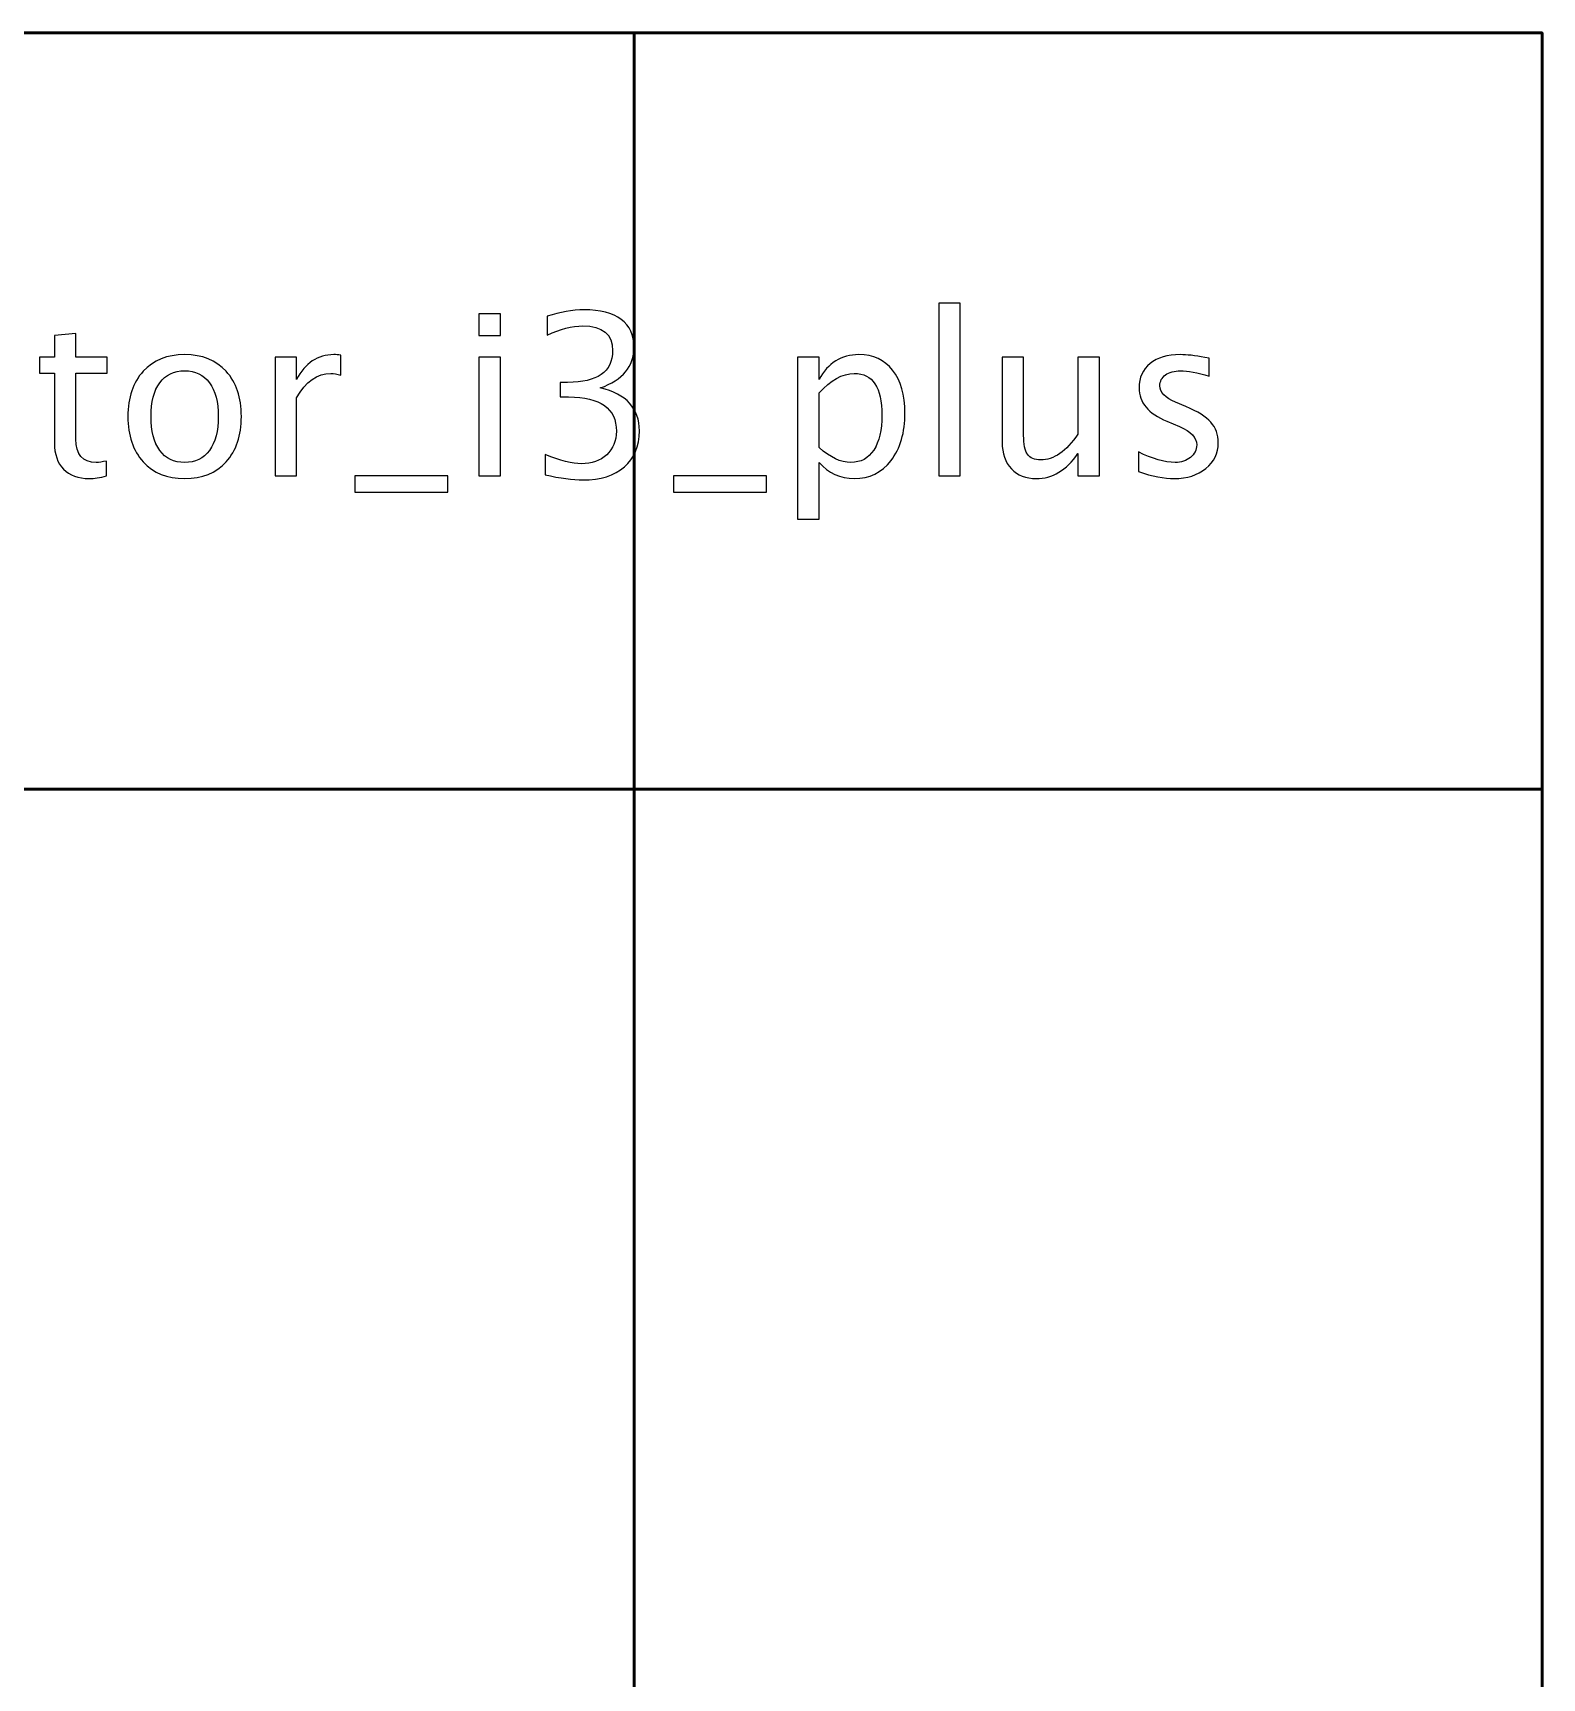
# Model space of a CAD drawing. Header units: centimetres. Extents: x -42 to 42, y -79 to 44.
# Drawn here: x 10.28 to 20.25, y -46.38 to -35.5 of the extents above; entities that cross this region are included whole.
import ezdxf

# ---------------------------------------------------------------- set-up
doc = ezdxf.new("R2010")
doc.units = ezdxf.units.CM
doc.header["$MEASUREMENT"] = 0
doc.layers.add('Layer 1', color=7, linetype='Continuous')

msp = doc.modelspace()

# ---------------------------------------------------------------- linework, layer by layer
at = {"layer": 'Layer 1', "color": 3, "lineweight": 53}
for points in [[(-20.25, -40.5), (20.25, -40.5), (20.25, -35.5), (-20.25, -35.5), (-20.25, -40.5)], [(14.25, -79), (20.25, -79), (20.25, -35.5), (14.25, -35.5), (14.25, -79)]]:
    msp.add_lwpolyline(points, close=True, dxfattribs=at)
at = {"layer": 'Layer 1'}
for points, knots in [([(16.2624, -38.42821), (16.2624, -38.42821), (16.2624, -37.28584), (16.2624, -37.28584), (16.2624, -37.28584), (16.2624, -37.28584), (16.40464, -37.28584), (16.40464, -37.28584), (16.40464, -37.28584), (16.40464, -37.28584), (16.40464, -38.42821), (16.40464, -38.42821), (16.40464, -38.42821), (16.40464, -38.42821), (16.2624, -38.42821), (16.2624, -38.42821)], [0, 0, 0, 0, 0.2, 0.2, 0.2, 0.2, 0.4, 0.4, 0.4, 0.4, 0.6, 0.6, 0.6, 0.6, 1, 1, 1, 1]), ([(13.224, -37.4992), (13.224, -37.4992), (13.224, -37.35696), (13.224, -37.35696), (13.224, -37.35696), (13.224, -37.35696), (13.36624, -37.35696), (13.36624, -37.35696), (13.36624, -37.35696), (13.36624, -37.35696), (13.36624, -37.4992), (13.36624, -37.4992), (13.36624, -37.4992), (13.36624, -37.4992), (13.224, -37.4992), (13.224, -37.4992)], [0, 0, 0, 0, 0.2, 0.2, 0.2, 0.2, 0.4, 0.4, 0.4, 0.4, 0.6, 0.6, 0.6, 0.6, 1, 1, 1, 1]), ([(13.66109, -38.4208), (13.66109, -38.4208), (13.66109, -38.28745), (13.66109, -38.28745), (13.66109, -38.28745), (13.76283, -38.32795), (13.84259, -38.3482), (13.90112, -38.3482), (13.90112, -38.3482), (13.97002, -38.3482), (14.02558, -38.32844), (14.0683, -38.28869), (14.0683, -38.28869), (14.11102, -38.24893), (14.13226, -38.19707), (14.13226, -38.13336), (14.13226, -38.13336), (14.13226, -37.98223), (14.02706, -37.90666), (13.81667, -37.90666), (13.81667, -37.90666), (13.81667, -37.90666), (13.76036, -37.90666), (13.76036, -37.90666), (13.76036, -37.90666), (13.76036, -37.90666), (13.76036, -37.81109), (13.76036, -37.81109), (13.76036, -37.81109), (13.76036, -37.81109), (13.81025, -37.81035), (13.81025, -37.81035), (13.81025, -37.81035), (14.00805, -37.81035), (14.10707, -37.74072), (14.10707, -37.60119), (14.10707, -37.60119), (14.10707, -37.49179), (14.04139, -37.43697), (13.91026, -37.43697), (13.91026, -37.43697), (13.83988, -37.43697), (13.76184, -37.45722), (13.67591, -37.49772), (13.67591, -37.49772), (13.67591, -37.49772), (13.67591, -37.37326), (13.67591, -37.37326), (13.67591, -37.37326), (13.76012, -37.34462), (13.84136, -37.33029), (13.91939, -37.33029), (13.91939, -37.33029), (14.02558, -37.33029), (14.10732, -37.35153), (14.16412, -37.394), (14.16412, -37.394), (14.22091, -37.43623), (14.24931, -37.49772), (14.24931, -37.57823), (14.24931, -37.57823), (14.24931, -37.70392), (14.17498, -37.79356), (14.02608, -37.8469), (14.02608, -37.8469), (14.19869, -37.88715), (14.28487, -37.98173), (14.28487, -38.13114), (14.28487, -38.13114), (14.28487, -38.23189), (14.25154, -38.31116), (14.18511, -38.3687), (14.18511, -38.3687), (14.11868, -38.42623), (14.02731, -38.45488), (13.91125, -38.45488), (13.91125, -38.45488), (13.84506, -38.45488), (13.76184, -38.44352), (13.66109, -38.4208)], [0, 0, 0, 0, 0.04761905, 0.04761905, 0.04761905, 0.04761905, 0.0952381, 0.0952381, 0.0952381, 0.0952381, 0.14285714, 0.14285714, 0.14285714, 0.14285714, 0.19047619, 0.19047619, 0.19047619, 0.19047619, 0.23809524, 0.23809524, 0.23809524, 0.23809524, 0.28571429, 0.28571429, 0.28571429, 0.28571429, 0.33333333, 0.33333333, 0.33333333, 0.33333333, 0.38095238, 0.38095238, 0.38095238, 0.38095238, 0.42857143, 0.42857143, 0.42857143, 0.42857143, 0.47619048, 0.47619048, 0.47619048, 0.47619048, 0.52380952, 0.52380952, 0.52380952, 0.52380952, 0.57142857, 0.57142857, 0.57142857, 0.57142857, 0.61904762, 0.61904762, 0.61904762, 0.61904762, 0.66666667, 0.66666667, 0.66666667, 0.66666667, 0.71428571, 0.71428571, 0.71428571, 0.71428571, 0.76190476, 0.76190476, 0.76190476, 0.76190476, 0.80952381, 0.80952381, 0.80952381, 0.80952381, 0.85714286, 0.85714286, 0.85714286, 0.85714286, 0.9047619, 0.9047619, 0.9047619, 0.9047619, 1, 1, 1, 1]), ([(10.7637, -38.42796), (10.71974, -38.44006), (10.68146, -38.44599), (10.64911, -38.44599), (10.64911, -38.44599), (10.57651, -38.44599), (10.51996, -38.42525), (10.47946, -38.38376), (10.47946, -38.38376), (10.43872, -38.34227), (10.41847, -38.28473), (10.41847, -38.2109), (10.41847, -38.2109), (10.41847, -38.2109), (10.41847, -37.74961), (10.41847, -37.74961), (10.41847, -37.74961), (10.41847, -37.74961), (10.32018, -37.74961), (10.32018, -37.74961), (10.32018, -37.74961), (10.32018, -37.74961), (10.32018, -37.64292), (10.32018, -37.64292), (10.32018, -37.64292), (10.32018, -37.64292), (10.41847, -37.64292), (10.41847, -37.64292), (10.41847, -37.64292), (10.41847, -37.64292), (10.41847, -37.50093), (10.41847, -37.50093), (10.41847, -37.50093), (10.41847, -37.50093), (10.56071, -37.48735), (10.56071, -37.48735), (10.56071, -37.48735), (10.56071, -37.48735), (10.56071, -37.64292), (10.56071, -37.64292), (10.56071, -37.64292), (10.56071, -37.64292), (10.76666, -37.64292), (10.76666, -37.64292), (10.76666, -37.64292), (10.76666, -37.64292), (10.76666, -37.74961), (10.76666, -37.74961), (10.76666, -37.74961), (10.76666, -37.74961), (10.56071, -37.74961), (10.56071, -37.74961), (10.56071, -37.74961), (10.56071, -37.74961), (10.56071, -38.18522), (10.56071, -38.18522), (10.56071, -38.18522), (10.56071, -38.28795), (10.6054, -38.33931), (10.69455, -38.33931), (10.69455, -38.33931), (10.71357, -38.33931), (10.73653, -38.3361), (10.7637, -38.32993), (10.7637, -38.32993), (10.7637, -38.32993), (10.7637, -38.42796), (10.7637, -38.42796)], [0, 0, 0, 0, 0.05555556, 0.05555556, 0.05555556, 0.05555556, 0.11111111, 0.11111111, 0.11111111, 0.11111111, 0.16666667, 0.16666667, 0.16666667, 0.16666667, 0.22222222, 0.22222222, 0.22222222, 0.22222222, 0.27777778, 0.27777778, 0.27777778, 0.27777778, 0.33333333, 0.33333333, 0.33333333, 0.33333333, 0.38888889, 0.38888889, 0.38888889, 0.38888889, 0.44444444, 0.44444444, 0.44444444, 0.44444444, 0.5, 0.5, 0.5, 0.5, 0.55555556, 0.55555556, 0.55555556, 0.55555556, 0.61111111, 0.61111111, 0.61111111, 0.61111111, 0.66666667, 0.66666667, 0.66666667, 0.66666667, 0.72222222, 0.72222222, 0.72222222, 0.72222222, 0.77777778, 0.77777778, 0.77777778, 0.77777778, 0.83333333, 0.83333333, 0.83333333, 0.83333333, 0.88888889, 0.88888889, 0.88888889, 0.88888889, 1, 1, 1, 1]), ([(11.27931, -38.44599), (11.16399, -38.44599), (11.07262, -38.4092), (11.00545, -38.33561), (11.00545, -38.33561), (10.93803, -38.26202), (10.90445, -38.162), (10.90445, -38.03581), (10.90445, -38.03581), (10.90445, -37.90987), (10.93803, -37.81011), (11.00545, -37.73676), (11.00545, -37.73676), (11.07262, -37.66342), (11.16399, -37.62663), (11.27931, -37.62663), (11.27931, -37.62663), (11.39464, -37.62663), (11.48601, -37.66342), (11.55317, -37.73676), (11.55317, -37.73676), (11.62059, -37.81011), (11.65418, -37.90987), (11.65418, -38.03581), (11.65418, -38.03581), (11.65418, -38.162), (11.62059, -38.26202), (11.55317, -38.33561), (11.55317, -38.33561), (11.48601, -38.4092), (11.39464, -38.44599), (11.27931, -38.44599)], [0, 0, 0, 0, 0.11111111, 0.11111111, 0.11111111, 0.11111111, 0.22222222, 0.22222222, 0.22222222, 0.22222222, 0.33333333, 0.33333333, 0.33333333, 0.33333333, 0.44444444, 0.44444444, 0.44444444, 0.44444444, 0.55555556, 0.55555556, 0.55555556, 0.55555556, 0.66666667, 0.66666667, 0.66666667, 0.66666667, 0.77777778, 0.77777778, 0.77777778, 0.77777778, 1, 1, 1, 1]), ([(11.87692, -38.42821), (11.87692, -38.42821), (11.87692, -37.64292), (11.87692, -37.64292), (11.87692, -37.64292), (11.87692, -37.64292), (12.01916, -37.64292), (12.01916, -37.64292), (12.01916, -37.64292), (12.01916, -37.64292), (12.01916, -37.79134), (12.01916, -37.79134), (12.01916, -37.79134), (12.07571, -37.68145), (12.1577, -37.62663), (12.26536, -37.62663), (12.26536, -37.62663), (12.27993, -37.62663), (12.29525, -37.62786), (12.31105, -37.63033), (12.31105, -37.63033), (12.31105, -37.63033), (12.31105, -37.76343), (12.31105, -37.76343), (12.31105, -37.76343), (12.28636, -37.75528), (12.26462, -37.75109), (12.24586, -37.75109), (12.24586, -37.75109), (12.15547, -37.75109), (12.07991, -37.80443), (12.01916, -37.91135), (12.01916, -37.91135), (12.01916, -37.91135), (12.01916, -38.42821), (12.01916, -38.42821), (12.01916, -38.42821), (12.01916, -38.42821), (11.87692, -38.42821), (11.87692, -38.42821)], [0, 0, 0, 0, 0.09090909, 0.09090909, 0.09090909, 0.09090909, 0.18181818, 0.18181818, 0.18181818, 0.18181818, 0.27272727, 0.27272727, 0.27272727, 0.27272727, 0.36363636, 0.36363636, 0.36363636, 0.36363636, 0.45454545, 0.45454545, 0.45454545, 0.45454545, 0.54545455, 0.54545455, 0.54545455, 0.54545455, 0.63636364, 0.63636364, 0.63636364, 0.63636364, 0.72727273, 0.72727273, 0.72727273, 0.72727273, 0.81818182, 0.81818182, 0.81818182, 0.81818182, 1, 1, 1, 1]), ([(15.32994, -38.71417), (15.32994, -38.71417), (15.32994, -37.64292), (15.32994, -37.64292), (15.32994, -37.64292), (15.32994, -37.64292), (15.47218, -37.64292), (15.47218, -37.64292), (15.47218, -37.64292), (15.47218, -37.64292), (15.47218, -37.79134), (15.47218, -37.79134), (15.47218, -37.79134), (15.53046, -37.68145), (15.61813, -37.62663), (15.73493, -37.62663), (15.73493, -37.62663), (15.82951, -37.62663), (15.90384, -37.66095), (15.95817, -37.72985), (15.95817, -37.72985), (16.0125, -37.79875), (16.03966, -37.89283), (16.03966, -38.01211), (16.03966, -38.01211), (16.03966, -38.142), (16.00879, -38.24695), (15.9473, -38.32647), (15.9473, -38.32647), (15.88581, -38.40623), (15.80482, -38.44599), (15.70456, -38.44599), (15.70456, -38.44599), (15.61146, -38.44599), (15.53392, -38.41043), (15.47218, -38.33906), (15.47218, -38.33906), (15.47218, -38.33906), (15.47218, -38.71417), (15.47218, -38.71417), (15.47218, -38.71417), (15.47218, -38.71417), (15.32994, -38.71417), (15.32994, -38.71417)], [0, 0, 0, 0, 0.08333333, 0.08333333, 0.08333333, 0.08333333, 0.16666667, 0.16666667, 0.16666667, 0.16666667, 0.25, 0.25, 0.25, 0.25, 0.33333333, 0.33333333, 0.33333333, 0.33333333, 0.41666667, 0.41666667, 0.41666667, 0.41666667, 0.5, 0.5, 0.5, 0.5, 0.58333333, 0.58333333, 0.58333333, 0.58333333, 0.66666667, 0.66666667, 0.66666667, 0.66666667, 0.75, 0.75, 0.75, 0.75, 0.83333333, 0.83333333, 0.83333333, 0.83333333, 1, 1, 1, 1]), ([(17.58207, -38.40006), (17.58207, -38.40006), (17.58207, -38.26967), (17.58207, -38.26967), (17.58207, -38.26967), (17.67517, -38.3161), (17.75592, -38.33931), (17.82482, -38.33931), (17.82482, -38.33931), (17.86581, -38.33931), (17.89989, -38.3282), (17.9268, -38.30597), (17.9268, -38.30597), (17.95372, -38.28399), (17.9673, -38.25634), (17.9673, -38.223), (17.9673, -38.223), (17.9673, -38.17435), (17.92952, -38.1341), (17.85396, -38.10224), (17.85396, -38.10224), (17.85396, -38.10224), (17.77073, -38.06693), (17.77073, -38.06693), (17.77073, -38.06693), (17.648, -38.01606), (17.58651, -37.94247), (17.58651, -37.8469), (17.58651, -37.8469), (17.58651, -37.7785), (17.61071, -37.72466), (17.65912, -37.6854), (17.65912, -37.6854), (17.70752, -37.64614), (17.77394, -37.62663), (17.85815, -37.62663), (17.85815, -37.62663), (17.90186, -37.62663), (17.95619, -37.63255), (18.02064, -37.64465), (18.02064, -37.64465), (18.02064, -37.64465), (18.05028, -37.65033), (18.05028, -37.65033), (18.05028, -37.65033), (18.05028, -37.65033), (18.05028, -37.76887), (18.05028, -37.76887), (18.05028, -37.76887), (17.97101, -37.74516), (17.90779, -37.73331), (17.86062, -37.73331), (17.86062, -37.73331), (17.81914, -37.73331), (17.78629, -37.74244), (17.76135, -37.76047), (17.76135, -37.76047), (17.73666, -37.7785), (17.72431, -37.8027), (17.72431, -37.83307), (17.72431, -37.83307), (17.72431, -37.87579), (17.75888, -37.91209), (17.82827, -37.94148), (17.82827, -37.94148), (17.82827, -37.94148), (17.89668, -37.97037), (17.89668, -37.97037), (17.89668, -37.97037), (17.97422, -38.00297), (18.02904, -38.03754), (18.06114, -38.07384), (18.06114, -38.07384), (18.09349, -38.11014), (18.10954, -38.15558), (18.10954, -38.20991), (18.10954, -38.20991), (18.10954, -38.27881), (18.08238, -38.33536), (18.0278, -38.37956), (18.0278, -38.37956), (17.97348, -38.42376), (17.90384, -38.44599), (17.81914, -38.44599), (17.81914, -38.44599), (17.75394, -38.44599), (17.67517, -38.43068), (17.58207, -38.40006)], [0, 0, 0, 0, 0.04347826, 0.04347826, 0.04347826, 0.04347826, 0.08695652, 0.08695652, 0.08695652, 0.08695652, 0.13043478, 0.13043478, 0.13043478, 0.13043478, 0.17391304, 0.17391304, 0.17391304, 0.17391304, 0.2173913, 0.2173913, 0.2173913, 0.2173913, 0.26086957, 0.26086957, 0.26086957, 0.26086957, 0.30434783, 0.30434783, 0.30434783, 0.30434783, 0.34782609, 0.34782609, 0.34782609, 0.34782609, 0.39130435, 0.39130435, 0.39130435, 0.39130435, 0.43478261, 0.43478261, 0.43478261, 0.43478261, 0.47826087, 0.47826087, 0.47826087, 0.47826087, 0.52173913, 0.52173913, 0.52173913, 0.52173913, 0.56521739, 0.56521739, 0.56521739, 0.56521739, 0.60869565, 0.60869565, 0.60869565, 0.60869565, 0.65217391, 0.65217391, 0.65217391, 0.65217391, 0.69565217, 0.69565217, 0.69565217, 0.69565217, 0.73913043, 0.73913043, 0.73913043, 0.73913043, 0.7826087, 0.7826087, 0.7826087, 0.7826087, 0.82608696, 0.82608696, 0.82608696, 0.82608696, 0.86956522, 0.86956522, 0.86956522, 0.86956522, 0.91304348, 0.91304348, 0.91304348, 0.91304348, 1, 1, 1, 1]), ([(11.27907, -38.33931), (11.34945, -38.33931), (11.40427, -38.31289), (11.44328, -38.25979), (11.44328, -38.25979), (11.48205, -38.20695), (11.50156, -38.13212), (11.50156, -38.03581), (11.50156, -38.03581), (11.50156, -37.93975), (11.48205, -37.86518), (11.44328, -37.81233), (11.44328, -37.81233), (11.40427, -37.75973), (11.34945, -37.73331), (11.27907, -37.73331), (11.27907, -37.73331), (11.20844, -37.73331), (11.15362, -37.75973), (11.11509, -37.81233), (11.11509, -37.81233), (11.07632, -37.86518), (11.05706, -37.93975), (11.05706, -38.03581), (11.05706, -38.03581), (11.05706, -38.13212), (11.07632, -38.20695), (11.11509, -38.25979), (11.11509, -38.25979), (11.15362, -38.31289), (11.20844, -38.33931), (11.27907, -38.33931)], [0, 0, 0, 0, 0.11111111, 0.11111111, 0.11111111, 0.11111111, 0.22222222, 0.22222222, 0.22222222, 0.22222222, 0.33333333, 0.33333333, 0.33333333, 0.33333333, 0.44444444, 0.44444444, 0.44444444, 0.44444444, 0.55555556, 0.55555556, 0.55555556, 0.55555556, 0.66666667, 0.66666667, 0.66666667, 0.66666667, 0.77777778, 0.77777778, 0.77777778, 0.77777778, 1, 1, 1, 1]), ([(13.224, -38.42821), (13.224, -38.42821), (13.224, -37.64292), (13.224, -37.64292), (13.224, -37.64292), (13.224, -37.64292), (13.36624, -37.64292), (13.36624, -37.64292), (13.36624, -37.64292), (13.36624, -37.64292), (13.36624, -38.42821), (13.36624, -38.42821), (13.36624, -38.42821), (13.36624, -38.42821), (13.224, -38.42821), (13.224, -38.42821)], [0, 0, 0, 0, 0.2, 0.2, 0.2, 0.2, 0.4, 0.4, 0.4, 0.4, 0.6, 0.6, 0.6, 0.6, 1, 1, 1, 1]), ([(17.18251, -38.42821), (17.18251, -38.42821), (17.18251, -38.28054), (17.18251, -38.28054), (17.18251, -38.28054), (17.1067, -38.39092), (17.01459, -38.44599), (16.90643, -38.44599), (16.90643, -38.44599), (16.83778, -38.44599), (16.7832, -38.42451), (16.74271, -38.38129), (16.74271, -38.38129), (16.70196, -38.33808), (16.68171, -38.28004), (16.68171, -38.2067), (16.68171, -38.2067), (16.68171, -38.2067), (16.68171, -37.64292), (16.68171, -37.64292), (16.68171, -37.64292), (16.68171, -37.64292), (16.82395, -37.64292), (16.82395, -37.64292), (16.82395, -37.64292), (16.82395, -37.64292), (16.82395, -38.16027), (16.82395, -38.16027), (16.82395, -38.16027), (16.82395, -38.21929), (16.83259, -38.26103), (16.84963, -38.28572), (16.84963, -38.28572), (16.86692, -38.31066), (16.89556, -38.32301), (16.93582, -38.32301), (16.93582, -38.32301), (17.02274, -38.32301), (17.10522, -38.26597), (17.18251, -38.15163), (17.18251, -38.15163), (17.18251, -38.15163), (17.18251, -37.64292), (17.18251, -37.64292), (17.18251, -37.64292), (17.18251, -37.64292), (17.32476, -37.64292), (17.32476, -37.64292), (17.32476, -37.64292), (17.32476, -37.64292), (17.32476, -38.42821), (17.32476, -38.42821), (17.32476, -38.42821), (17.32476, -38.42821), (17.18251, -38.42821), (17.18251, -38.42821)], [0, 0, 0, 0, 0.06666667, 0.06666667, 0.06666667, 0.06666667, 0.13333333, 0.13333333, 0.13333333, 0.13333333, 0.2, 0.2, 0.2, 0.2, 0.26666667, 0.26666667, 0.26666667, 0.26666667, 0.33333333, 0.33333333, 0.33333333, 0.33333333, 0.4, 0.4, 0.4, 0.4, 0.46666667, 0.46666667, 0.46666667, 0.46666667, 0.53333333, 0.53333333, 0.53333333, 0.53333333, 0.6, 0.6, 0.6, 0.6, 0.66666667, 0.66666667, 0.66666667, 0.66666667, 0.73333333, 0.73333333, 0.73333333, 0.73333333, 0.8, 0.8, 0.8, 0.8, 0.86666667, 0.86666667, 0.86666667, 0.86666667, 1, 1, 1, 1]), ([(15.47218, -38.24103), (15.54552, -38.30647), (15.61541, -38.33931), (15.68184, -38.33931), (15.68184, -38.33931), (15.74728, -38.33931), (15.7979, -38.3119), (15.83346, -38.25732), (15.83346, -38.25732), (15.86927, -38.20275), (15.88705, -38.12595), (15.88705, -38.02668), (15.88705, -38.02668), (15.88705, -37.84295), (15.8263, -37.75109), (15.7048, -37.75109), (15.7048, -37.75109), (15.62529, -37.75109), (15.54775, -37.79406), (15.47218, -37.88024), (15.47218, -37.88024), (15.47218, -37.88024), (15.47218, -38.24103), (15.47218, -38.24103)], [0, 0, 0, 0, 0.14285714, 0.14285714, 0.14285714, 0.14285714, 0.28571429, 0.28571429, 0.28571429, 0.28571429, 0.42857143, 0.42857143, 0.42857143, 0.42857143, 0.57142857, 0.57142857, 0.57142857, 0.57142857, 0.71428571, 0.71428571, 0.71428571, 0.71428571, 1, 1, 1, 1]), ([(12.40316, -38.53489), (12.40316, -38.53489), (12.40316, -38.42821), (12.40316, -38.42821), (12.40316, -38.42821), (12.40316, -38.42821), (13.01953, -38.42821), (13.01953, -38.42821), (13.01953, -38.42821), (13.01953, -38.42821), (13.01953, -38.53489), (13.01953, -38.53489), (13.01953, -38.53489), (13.01953, -38.53489), (12.40316, -38.53489), (12.40316, -38.53489)], [0, 0, 0, 0, 0.2, 0.2, 0.2, 0.2, 0.4, 0.4, 0.4, 0.4, 0.6, 0.6, 0.6, 0.6, 1, 1, 1, 1]), ([(14.5091, -38.53489), (14.5091, -38.53489), (14.5091, -38.42821), (14.5091, -38.42821), (14.5091, -38.42821), (14.5091, -38.42821), (15.12547, -38.42821), (15.12547, -38.42821), (15.12547, -38.42821), (15.12547, -38.42821), (15.12547, -38.53489), (15.12547, -38.53489), (15.12547, -38.53489), (15.12547, -38.53489), (14.5091, -38.53489), (14.5091, -38.53489)], [0, 0, 0, 0, 0.2, 0.2, 0.2, 0.2, 0.4, 0.4, 0.4, 0.4, 0.6, 0.6, 0.6, 0.6, 1, 1, 1, 1])]:
    msp.add_open_spline(points, degree=3, knots=knots, dxfattribs=at)
at = {"layer": 'Layer 1', "color": 3, "lineweight": 9}
for points, knots in [([(16.2624, -38.42821), (16.2624, -38.42821), (16.2624, -37.28584), (16.2624, -37.28584), (16.2624, -37.28584), (16.2624, -37.28584), (16.40464, -37.28584), (16.40464, -37.28584), (16.40464, -37.28584), (16.40464, -37.28584), (16.40464, -38.42821), (16.40464, -38.42821), (16.40464, -38.42821), (16.40464, -38.42821), (16.2624, -38.42821), (16.2624, -38.42821)], [0, 0, 0, 0, 0.2, 0.2, 0.2, 0.2, 0.4, 0.4, 0.4, 0.4, 0.6, 0.6, 0.6, 0.6, 1, 1, 1, 1]), ([(13.224, -37.4992), (13.224, -37.4992), (13.224, -37.35696), (13.224, -37.35696), (13.224, -37.35696), (13.224, -37.35696), (13.36624, -37.35696), (13.36624, -37.35696), (13.36624, -37.35696), (13.36624, -37.35696), (13.36624, -37.4992), (13.36624, -37.4992), (13.36624, -37.4992), (13.36624, -37.4992), (13.224, -37.4992), (13.224, -37.4992)], [0, 0, 0, 0, 0.2, 0.2, 0.2, 0.2, 0.4, 0.4, 0.4, 0.4, 0.6, 0.6, 0.6, 0.6, 1, 1, 1, 1]), ([(13.66109, -38.4208), (13.66109, -38.4208), (13.66109, -38.28745), (13.66109, -38.28745), (13.66109, -38.28745), (13.76283, -38.32795), (13.84259, -38.3482), (13.90112, -38.3482), (13.90112, -38.3482), (13.97002, -38.3482), (14.02558, -38.32844), (14.0683, -38.28869), (14.0683, -38.28869), (14.11102, -38.24893), (14.13226, -38.19707), (14.13226, -38.13336), (14.13226, -38.13336), (14.13226, -37.98223), (14.02706, -37.90666), (13.81667, -37.90666), (13.81667, -37.90666), (13.81667, -37.90666), (13.76036, -37.90666), (13.76036, -37.90666), (13.76036, -37.90666), (13.76036, -37.90666), (13.76036, -37.81109), (13.76036, -37.81109), (13.76036, -37.81109), (13.76036, -37.81109), (13.81025, -37.81035), (13.81025, -37.81035), (13.81025, -37.81035), (14.00805, -37.81035), (14.10707, -37.74072), (14.10707, -37.60119), (14.10707, -37.60119), (14.10707, -37.49179), (14.04139, -37.43697), (13.91026, -37.43697), (13.91026, -37.43697), (13.83988, -37.43697), (13.76184, -37.45722), (13.67591, -37.49772), (13.67591, -37.49772), (13.67591, -37.49772), (13.67591, -37.37326), (13.67591, -37.37326), (13.67591, -37.37326), (13.76012, -37.34462), (13.84136, -37.33029), (13.91939, -37.33029), (13.91939, -37.33029), (14.02558, -37.33029), (14.10732, -37.35153), (14.16412, -37.394), (14.16412, -37.394), (14.22091, -37.43623), (14.24931, -37.49772), (14.24931, -37.57823), (14.24931, -37.57823), (14.24931, -37.70392), (14.17498, -37.79356), (14.02608, -37.8469), (14.02608, -37.8469), (14.19869, -37.88715), (14.28487, -37.98173), (14.28487, -38.13114), (14.28487, -38.13114), (14.28487, -38.23189), (14.25154, -38.31116), (14.18511, -38.3687), (14.18511, -38.3687), (14.11868, -38.42623), (14.02731, -38.45488), (13.91125, -38.45488), (13.91125, -38.45488), (13.84506, -38.45488), (13.76184, -38.44352), (13.66109, -38.4208)], [0, 0, 0, 0, 0.04761905, 0.04761905, 0.04761905, 0.04761905, 0.0952381, 0.0952381, 0.0952381, 0.0952381, 0.14285714, 0.14285714, 0.14285714, 0.14285714, 0.19047619, 0.19047619, 0.19047619, 0.19047619, 0.23809524, 0.23809524, 0.23809524, 0.23809524, 0.28571429, 0.28571429, 0.28571429, 0.28571429, 0.33333333, 0.33333333, 0.33333333, 0.33333333, 0.38095238, 0.38095238, 0.38095238, 0.38095238, 0.42857143, 0.42857143, 0.42857143, 0.42857143, 0.47619048, 0.47619048, 0.47619048, 0.47619048, 0.52380952, 0.52380952, 0.52380952, 0.52380952, 0.57142857, 0.57142857, 0.57142857, 0.57142857, 0.61904762, 0.61904762, 0.61904762, 0.61904762, 0.66666667, 0.66666667, 0.66666667, 0.66666667, 0.71428571, 0.71428571, 0.71428571, 0.71428571, 0.76190476, 0.76190476, 0.76190476, 0.76190476, 0.80952381, 0.80952381, 0.80952381, 0.80952381, 0.85714286, 0.85714286, 0.85714286, 0.85714286, 0.9047619, 0.9047619, 0.9047619, 0.9047619, 1, 1, 1, 1]), ([(10.7637, -38.42796), (10.71974, -38.44006), (10.68146, -38.44599), (10.64911, -38.44599), (10.64911, -38.44599), (10.57651, -38.44599), (10.51996, -38.42525), (10.47946, -38.38376), (10.47946, -38.38376), (10.43872, -38.34227), (10.41847, -38.28473), (10.41847, -38.2109), (10.41847, -38.2109), (10.41847, -38.2109), (10.41847, -37.74961), (10.41847, -37.74961), (10.41847, -37.74961), (10.41847, -37.74961), (10.32018, -37.74961), (10.32018, -37.74961), (10.32018, -37.74961), (10.32018, -37.74961), (10.32018, -37.64292), (10.32018, -37.64292), (10.32018, -37.64292), (10.32018, -37.64292), (10.41847, -37.64292), (10.41847, -37.64292), (10.41847, -37.64292), (10.41847, -37.64292), (10.41847, -37.50093), (10.41847, -37.50093), (10.41847, -37.50093), (10.41847, -37.50093), (10.56071, -37.48735), (10.56071, -37.48735), (10.56071, -37.48735), (10.56071, -37.48735), (10.56071, -37.64292), (10.56071, -37.64292), (10.56071, -37.64292), (10.56071, -37.64292), (10.76666, -37.64292), (10.76666, -37.64292), (10.76666, -37.64292), (10.76666, -37.64292), (10.76666, -37.74961), (10.76666, -37.74961), (10.76666, -37.74961), (10.76666, -37.74961), (10.56071, -37.74961), (10.56071, -37.74961), (10.56071, -37.74961), (10.56071, -37.74961), (10.56071, -38.18522), (10.56071, -38.18522), (10.56071, -38.18522), (10.56071, -38.28795), (10.6054, -38.33931), (10.69455, -38.33931), (10.69455, -38.33931), (10.71357, -38.33931), (10.73653, -38.3361), (10.7637, -38.32993), (10.7637, -38.32993), (10.7637, -38.32993), (10.7637, -38.42796), (10.7637, -38.42796)], [0, 0, 0, 0, 0.05555556, 0.05555556, 0.05555556, 0.05555556, 0.11111111, 0.11111111, 0.11111111, 0.11111111, 0.16666667, 0.16666667, 0.16666667, 0.16666667, 0.22222222, 0.22222222, 0.22222222, 0.22222222, 0.27777778, 0.27777778, 0.27777778, 0.27777778, 0.33333333, 0.33333333, 0.33333333, 0.33333333, 0.38888889, 0.38888889, 0.38888889, 0.38888889, 0.44444444, 0.44444444, 0.44444444, 0.44444444, 0.5, 0.5, 0.5, 0.5, 0.55555556, 0.55555556, 0.55555556, 0.55555556, 0.61111111, 0.61111111, 0.61111111, 0.61111111, 0.66666667, 0.66666667, 0.66666667, 0.66666667, 0.72222222, 0.72222222, 0.72222222, 0.72222222, 0.77777778, 0.77777778, 0.77777778, 0.77777778, 0.83333333, 0.83333333, 0.83333333, 0.83333333, 0.88888889, 0.88888889, 0.88888889, 0.88888889, 1, 1, 1, 1]), ([(11.27931, -38.44599), (11.16399, -38.44599), (11.07262, -38.4092), (11.00545, -38.33561), (11.00545, -38.33561), (10.93803, -38.26202), (10.90445, -38.162), (10.90445, -38.03581), (10.90445, -38.03581), (10.90445, -37.90987), (10.93803, -37.81011), (11.00545, -37.73676), (11.00545, -37.73676), (11.07262, -37.66342), (11.16399, -37.62663), (11.27931, -37.62663), (11.27931, -37.62663), (11.39464, -37.62663), (11.48601, -37.66342), (11.55317, -37.73676), (11.55317, -37.73676), (11.62059, -37.81011), (11.65418, -37.90987), (11.65418, -38.03581), (11.65418, -38.03581), (11.65418, -38.162), (11.62059, -38.26202), (11.55317, -38.33561), (11.55317, -38.33561), (11.48601, -38.4092), (11.39464, -38.44599), (11.27931, -38.44599)], [0, 0, 0, 0, 0.11111111, 0.11111111, 0.11111111, 0.11111111, 0.22222222, 0.22222222, 0.22222222, 0.22222222, 0.33333333, 0.33333333, 0.33333333, 0.33333333, 0.44444444, 0.44444444, 0.44444444, 0.44444444, 0.55555556, 0.55555556, 0.55555556, 0.55555556, 0.66666667, 0.66666667, 0.66666667, 0.66666667, 0.77777778, 0.77777778, 0.77777778, 0.77777778, 1, 1, 1, 1]), ([(11.87692, -38.42821), (11.87692, -38.42821), (11.87692, -37.64292), (11.87692, -37.64292), (11.87692, -37.64292), (11.87692, -37.64292), (12.01916, -37.64292), (12.01916, -37.64292), (12.01916, -37.64292), (12.01916, -37.64292), (12.01916, -37.79134), (12.01916, -37.79134), (12.01916, -37.79134), (12.07571, -37.68145), (12.1577, -37.62663), (12.26536, -37.62663), (12.26536, -37.62663), (12.27993, -37.62663), (12.29525, -37.62786), (12.31105, -37.63033), (12.31105, -37.63033), (12.31105, -37.63033), (12.31105, -37.76343), (12.31105, -37.76343), (12.31105, -37.76343), (12.28636, -37.75528), (12.26462, -37.75109), (12.24586, -37.75109), (12.24586, -37.75109), (12.15547, -37.75109), (12.07991, -37.80443), (12.01916, -37.91135), (12.01916, -37.91135), (12.01916, -37.91135), (12.01916, -38.42821), (12.01916, -38.42821), (12.01916, -38.42821), (12.01916, -38.42821), (11.87692, -38.42821), (11.87692, -38.42821)], [0, 0, 0, 0, 0.09090909, 0.09090909, 0.09090909, 0.09090909, 0.18181818, 0.18181818, 0.18181818, 0.18181818, 0.27272727, 0.27272727, 0.27272727, 0.27272727, 0.36363636, 0.36363636, 0.36363636, 0.36363636, 0.45454545, 0.45454545, 0.45454545, 0.45454545, 0.54545455, 0.54545455, 0.54545455, 0.54545455, 0.63636364, 0.63636364, 0.63636364, 0.63636364, 0.72727273, 0.72727273, 0.72727273, 0.72727273, 0.81818182, 0.81818182, 0.81818182, 0.81818182, 1, 1, 1, 1]), ([(15.32994, -38.71417), (15.32994, -38.71417), (15.32994, -37.64292), (15.32994, -37.64292), (15.32994, -37.64292), (15.32994, -37.64292), (15.47218, -37.64292), (15.47218, -37.64292), (15.47218, -37.64292), (15.47218, -37.64292), (15.47218, -37.79134), (15.47218, -37.79134), (15.47218, -37.79134), (15.53046, -37.68145), (15.61813, -37.62663), (15.73493, -37.62663), (15.73493, -37.62663), (15.82951, -37.62663), (15.90384, -37.66095), (15.95817, -37.72985), (15.95817, -37.72985), (16.0125, -37.79875), (16.03966, -37.89283), (16.03966, -38.01211), (16.03966, -38.01211), (16.03966, -38.142), (16.00879, -38.24695), (15.9473, -38.32647), (15.9473, -38.32647), (15.88581, -38.40623), (15.80482, -38.44599), (15.70456, -38.44599), (15.70456, -38.44599), (15.61146, -38.44599), (15.53392, -38.41043), (15.47218, -38.33906), (15.47218, -38.33906), (15.47218, -38.33906), (15.47218, -38.71417), (15.47218, -38.71417), (15.47218, -38.71417), (15.47218, -38.71417), (15.32994, -38.71417), (15.32994, -38.71417)], [0, 0, 0, 0, 0.08333333, 0.08333333, 0.08333333, 0.08333333, 0.16666667, 0.16666667, 0.16666667, 0.16666667, 0.25, 0.25, 0.25, 0.25, 0.33333333, 0.33333333, 0.33333333, 0.33333333, 0.41666667, 0.41666667, 0.41666667, 0.41666667, 0.5, 0.5, 0.5, 0.5, 0.58333333, 0.58333333, 0.58333333, 0.58333333, 0.66666667, 0.66666667, 0.66666667, 0.66666667, 0.75, 0.75, 0.75, 0.75, 0.83333333, 0.83333333, 0.83333333, 0.83333333, 1, 1, 1, 1]), ([(17.58207, -38.40006), (17.58207, -38.40006), (17.58207, -38.26967), (17.58207, -38.26967), (17.58207, -38.26967), (17.67517, -38.3161), (17.75592, -38.33931), (17.82482, -38.33931), (17.82482, -38.33931), (17.86581, -38.33931), (17.89989, -38.3282), (17.9268, -38.30597), (17.9268, -38.30597), (17.95372, -38.28399), (17.9673, -38.25634), (17.9673, -38.223), (17.9673, -38.223), (17.9673, -38.17435), (17.92952, -38.1341), (17.85396, -38.10224), (17.85396, -38.10224), (17.85396, -38.10224), (17.77073, -38.06693), (17.77073, -38.06693), (17.77073, -38.06693), (17.648, -38.01606), (17.58651, -37.94247), (17.58651, -37.8469), (17.58651, -37.8469), (17.58651, -37.7785), (17.61071, -37.72466), (17.65912, -37.6854), (17.65912, -37.6854), (17.70752, -37.64614), (17.77394, -37.62663), (17.85815, -37.62663), (17.85815, -37.62663), (17.90186, -37.62663), (17.95619, -37.63255), (18.02064, -37.64465), (18.02064, -37.64465), (18.02064, -37.64465), (18.05028, -37.65033), (18.05028, -37.65033), (18.05028, -37.65033), (18.05028, -37.65033), (18.05028, -37.76887), (18.05028, -37.76887), (18.05028, -37.76887), (17.97101, -37.74516), (17.90779, -37.73331), (17.86062, -37.73331), (17.86062, -37.73331), (17.81914, -37.73331), (17.78629, -37.74244), (17.76135, -37.76047), (17.76135, -37.76047), (17.73666, -37.7785), (17.72431, -37.8027), (17.72431, -37.83307), (17.72431, -37.83307), (17.72431, -37.87579), (17.75888, -37.91209), (17.82827, -37.94148), (17.82827, -37.94148), (17.82827, -37.94148), (17.89668, -37.97037), (17.89668, -37.97037), (17.89668, -37.97037), (17.97422, -38.00297), (18.02904, -38.03754), (18.06114, -38.07384), (18.06114, -38.07384), (18.09349, -38.11014), (18.10954, -38.15558), (18.10954, -38.20991), (18.10954, -38.20991), (18.10954, -38.27881), (18.08238, -38.33536), (18.0278, -38.37956), (18.0278, -38.37956), (17.97348, -38.42376), (17.90384, -38.44599), (17.81914, -38.44599), (17.81914, -38.44599), (17.75394, -38.44599), (17.67517, -38.43068), (17.58207, -38.40006)], [0, 0, 0, 0, 0.04347826, 0.04347826, 0.04347826, 0.04347826, 0.08695652, 0.08695652, 0.08695652, 0.08695652, 0.13043478, 0.13043478, 0.13043478, 0.13043478, 0.17391304, 0.17391304, 0.17391304, 0.17391304, 0.2173913, 0.2173913, 0.2173913, 0.2173913, 0.26086957, 0.26086957, 0.26086957, 0.26086957, 0.30434783, 0.30434783, 0.30434783, 0.30434783, 0.34782609, 0.34782609, 0.34782609, 0.34782609, 0.39130435, 0.39130435, 0.39130435, 0.39130435, 0.43478261, 0.43478261, 0.43478261, 0.43478261, 0.47826087, 0.47826087, 0.47826087, 0.47826087, 0.52173913, 0.52173913, 0.52173913, 0.52173913, 0.56521739, 0.56521739, 0.56521739, 0.56521739, 0.60869565, 0.60869565, 0.60869565, 0.60869565, 0.65217391, 0.65217391, 0.65217391, 0.65217391, 0.69565217, 0.69565217, 0.69565217, 0.69565217, 0.73913043, 0.73913043, 0.73913043, 0.73913043, 0.7826087, 0.7826087, 0.7826087, 0.7826087, 0.82608696, 0.82608696, 0.82608696, 0.82608696, 0.86956522, 0.86956522, 0.86956522, 0.86956522, 0.91304348, 0.91304348, 0.91304348, 0.91304348, 1, 1, 1, 1]), ([(11.27907, -38.33931), (11.34945, -38.33931), (11.40427, -38.31289), (11.44328, -38.25979), (11.44328, -38.25979), (11.48205, -38.20695), (11.50156, -38.13212), (11.50156, -38.03581), (11.50156, -38.03581), (11.50156, -37.93975), (11.48205, -37.86518), (11.44328, -37.81233), (11.44328, -37.81233), (11.40427, -37.75973), (11.34945, -37.73331), (11.27907, -37.73331), (11.27907, -37.73331), (11.20844, -37.73331), (11.15362, -37.75973), (11.11509, -37.81233), (11.11509, -37.81233), (11.07632, -37.86518), (11.05706, -37.93975), (11.05706, -38.03581), (11.05706, -38.03581), (11.05706, -38.13212), (11.07632, -38.20695), (11.11509, -38.25979), (11.11509, -38.25979), (11.15362, -38.31289), (11.20844, -38.33931), (11.27907, -38.33931)], [0, 0, 0, 0, 0.11111111, 0.11111111, 0.11111111, 0.11111111, 0.22222222, 0.22222222, 0.22222222, 0.22222222, 0.33333333, 0.33333333, 0.33333333, 0.33333333, 0.44444444, 0.44444444, 0.44444444, 0.44444444, 0.55555556, 0.55555556, 0.55555556, 0.55555556, 0.66666667, 0.66666667, 0.66666667, 0.66666667, 0.77777778, 0.77777778, 0.77777778, 0.77777778, 1, 1, 1, 1]), ([(13.224, -38.42821), (13.224, -38.42821), (13.224, -37.64292), (13.224, -37.64292), (13.224, -37.64292), (13.224, -37.64292), (13.36624, -37.64292), (13.36624, -37.64292), (13.36624, -37.64292), (13.36624, -37.64292), (13.36624, -38.42821), (13.36624, -38.42821), (13.36624, -38.42821), (13.36624, -38.42821), (13.224, -38.42821), (13.224, -38.42821)], [0, 0, 0, 0, 0.2, 0.2, 0.2, 0.2, 0.4, 0.4, 0.4, 0.4, 0.6, 0.6, 0.6, 0.6, 1, 1, 1, 1]), ([(17.18251, -38.42821), (17.18251, -38.42821), (17.18251, -38.28054), (17.18251, -38.28054), (17.18251, -38.28054), (17.1067, -38.39092), (17.01459, -38.44599), (16.90643, -38.44599), (16.90643, -38.44599), (16.83778, -38.44599), (16.7832, -38.42451), (16.74271, -38.38129), (16.74271, -38.38129), (16.70196, -38.33808), (16.68171, -38.28004), (16.68171, -38.2067), (16.68171, -38.2067), (16.68171, -38.2067), (16.68171, -37.64292), (16.68171, -37.64292), (16.68171, -37.64292), (16.68171, -37.64292), (16.82395, -37.64292), (16.82395, -37.64292), (16.82395, -37.64292), (16.82395, -37.64292), (16.82395, -38.16027), (16.82395, -38.16027), (16.82395, -38.16027), (16.82395, -38.21929), (16.83259, -38.26103), (16.84963, -38.28572), (16.84963, -38.28572), (16.86692, -38.31066), (16.89556, -38.32301), (16.93582, -38.32301), (16.93582, -38.32301), (17.02274, -38.32301), (17.10522, -38.26597), (17.18251, -38.15163), (17.18251, -38.15163), (17.18251, -38.15163), (17.18251, -37.64292), (17.18251, -37.64292), (17.18251, -37.64292), (17.18251, -37.64292), (17.32476, -37.64292), (17.32476, -37.64292), (17.32476, -37.64292), (17.32476, -37.64292), (17.32476, -38.42821), (17.32476, -38.42821), (17.32476, -38.42821), (17.32476, -38.42821), (17.18251, -38.42821), (17.18251, -38.42821)], [0, 0, 0, 0, 0.06666667, 0.06666667, 0.06666667, 0.06666667, 0.13333333, 0.13333333, 0.13333333, 0.13333333, 0.2, 0.2, 0.2, 0.2, 0.26666667, 0.26666667, 0.26666667, 0.26666667, 0.33333333, 0.33333333, 0.33333333, 0.33333333, 0.4, 0.4, 0.4, 0.4, 0.46666667, 0.46666667, 0.46666667, 0.46666667, 0.53333333, 0.53333333, 0.53333333, 0.53333333, 0.6, 0.6, 0.6, 0.6, 0.66666667, 0.66666667, 0.66666667, 0.66666667, 0.73333333, 0.73333333, 0.73333333, 0.73333333, 0.8, 0.8, 0.8, 0.8, 0.86666667, 0.86666667, 0.86666667, 0.86666667, 1, 1, 1, 1]), ([(15.47218, -38.24103), (15.54552, -38.30647), (15.61541, -38.33931), (15.68184, -38.33931), (15.68184, -38.33931), (15.74728, -38.33931), (15.7979, -38.3119), (15.83346, -38.25732), (15.83346, -38.25732), (15.86927, -38.20275), (15.88705, -38.12595), (15.88705, -38.02668), (15.88705, -38.02668), (15.88705, -37.84295), (15.8263, -37.75109), (15.7048, -37.75109), (15.7048, -37.75109), (15.62529, -37.75109), (15.54775, -37.79406), (15.47218, -37.88024), (15.47218, -37.88024), (15.47218, -37.88024), (15.47218, -38.24103), (15.47218, -38.24103)], [0, 0, 0, 0, 0.14285714, 0.14285714, 0.14285714, 0.14285714, 0.28571429, 0.28571429, 0.28571429, 0.28571429, 0.42857143, 0.42857143, 0.42857143, 0.42857143, 0.57142857, 0.57142857, 0.57142857, 0.57142857, 0.71428571, 0.71428571, 0.71428571, 0.71428571, 1, 1, 1, 1]), ([(12.40316, -38.53489), (12.40316, -38.53489), (12.40316, -38.42821), (12.40316, -38.42821), (12.40316, -38.42821), (12.40316, -38.42821), (13.01953, -38.42821), (13.01953, -38.42821), (13.01953, -38.42821), (13.01953, -38.42821), (13.01953, -38.53489), (13.01953, -38.53489), (13.01953, -38.53489), (13.01953, -38.53489), (12.40316, -38.53489), (12.40316, -38.53489)], [0, 0, 0, 0, 0.2, 0.2, 0.2, 0.2, 0.4, 0.4, 0.4, 0.4, 0.6, 0.6, 0.6, 0.6, 1, 1, 1, 1]), ([(14.5091, -38.53489), (14.5091, -38.53489), (14.5091, -38.42821), (14.5091, -38.42821), (14.5091, -38.42821), (14.5091, -38.42821), (15.12547, -38.42821), (15.12547, -38.42821), (15.12547, -38.42821), (15.12547, -38.42821), (15.12547, -38.53489), (15.12547, -38.53489), (15.12547, -38.53489), (15.12547, -38.53489), (14.5091, -38.53489), (14.5091, -38.53489)], [0, 0, 0, 0, 0.2, 0.2, 0.2, 0.2, 0.4, 0.4, 0.4, 0.4, 0.6, 0.6, 0.6, 0.6, 1, 1, 1, 1])]:
    msp.add_open_spline(points, degree=3, knots=knots, dxfattribs=at)

doc.saveas('drawing.dxf')
